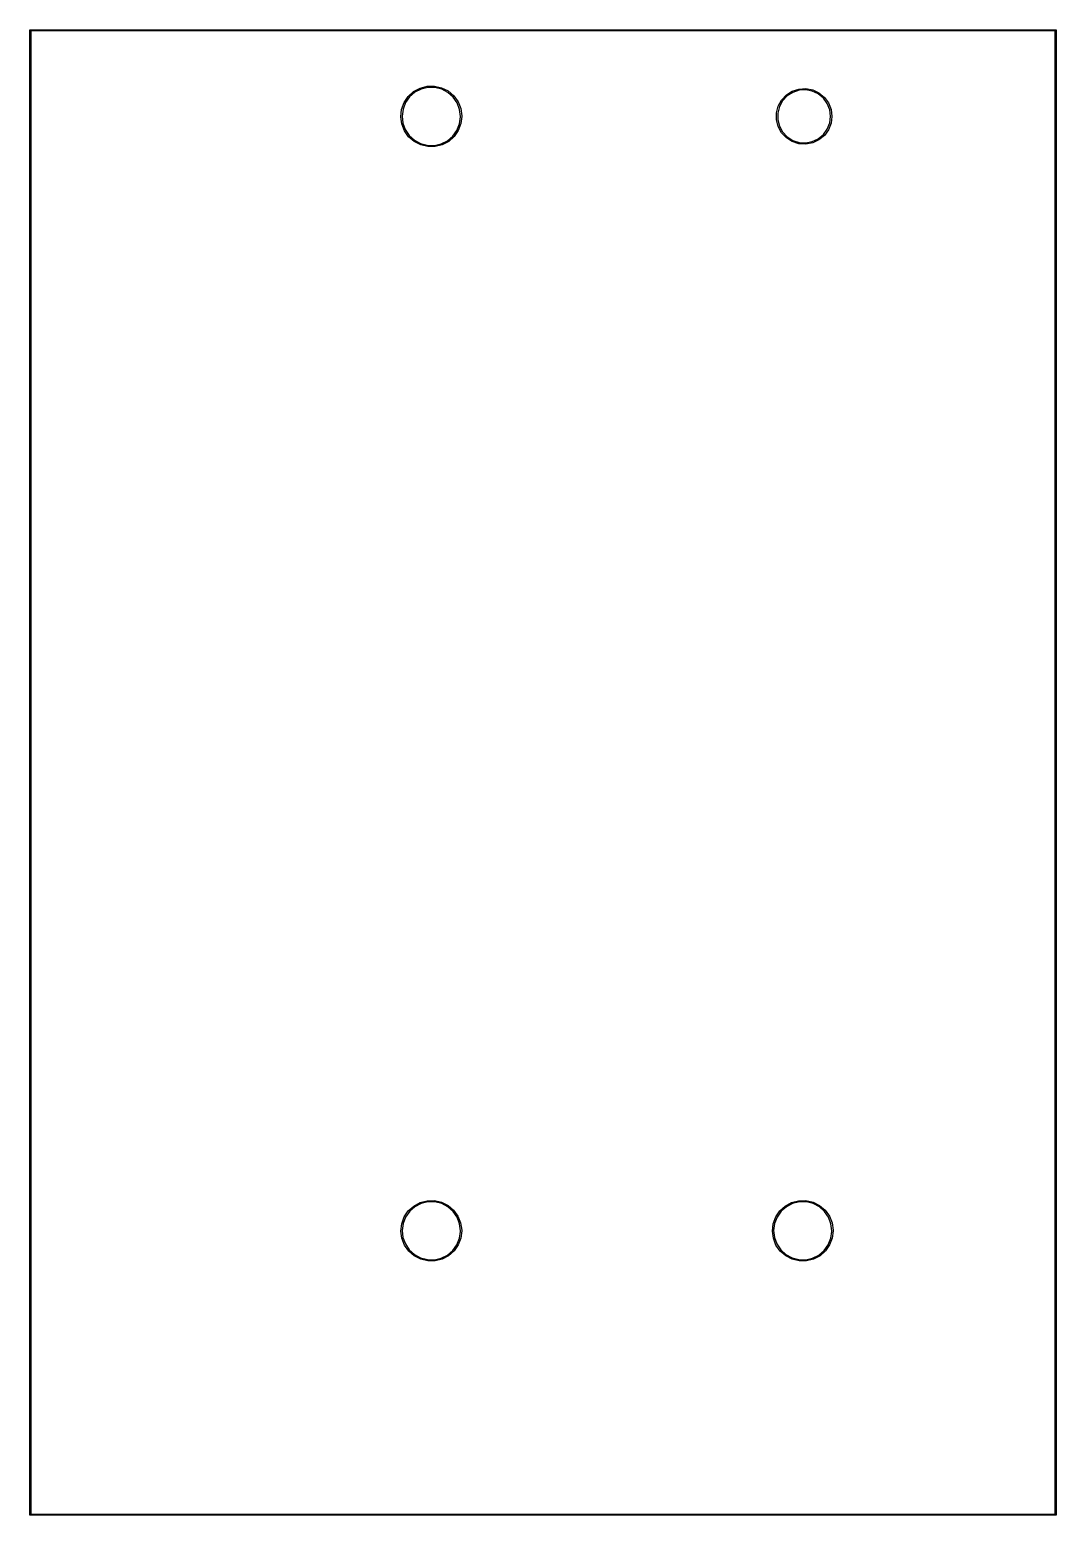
# Model space of a CAD drawing. Extents: x 81 to 178, y -172 to -32.
import ezdxf

# ---------------------------------------------------------------- set-up
doc = ezdxf.new("R2010")
doc.units = 0
doc.header["$MEASUREMENT"] = 0
doc.layers.add('BLACK', color=7, linetype='CONTINUOUS')

msp = doc.modelspace()

# ---------------------------------------------------------------- linework, layer by layer
at = {"layer": 'BLACK', "linetype": 'CONTINUOUS'}
for p, q in [((81.484, -31.9952), (81.4855, -31.991)), ((81.484, -32.0128), (81.484, -31.9952)), ((81.484, -172.076), (81.484, -32.0128)), ((81.484, -32.0128), (81.484, -32.0128)), ((81.4855, -31.991), (81.4863, -31.9866)), ((81.4863, -31.9866), (81.4885, -31.9828)), ((81.4885, -31.9828), (81.49, -31.9786)), ((81.49, -31.9786), (81.4929, -31.9752)), ((81.4929, -31.9752), (81.4951, -31.9714)), ((81.4951, -31.9714), (81.4985, -31.9685)), ((81.4985, -31.9685), (81.5014, -31.9651)), ((81.5014, -31.9651), (81.5052, -31.9629)), ((81.5052, -31.9629), (81.5086, -31.96)), ((81.5086, -31.96), (81.5128, -31.9585)), ((81.5128, -31.9585), (81.5166, -31.9563)), ((81.5166, -31.9563), (81.521, -31.9555)), ((81.521, -31.9555), (81.5252, -31.954)), ((81.5252, -31.954), (178.317, -31.954)), ((81.584, -32.054), (81.584, -172.035)), ((178.258, -32.054), (81.584, -32.054)), ((178.258, -172.035), (178.258, -32.054)), ((178.317, -31.954), (178.321, -31.9555)), ((178.321, -31.9555), (178.325, -31.9563)), ((178.325, -31.9563), (178.329, -31.9585)), ((178.329, -31.9585), (178.333, -31.96)), ((178.333, -31.96), (178.337, -31.9629)), ((178.337, -31.9629), (178.341, -31.9651)), ((178.341, -31.9651), (178.343, -31.9685)), ((178.343, -31.9685), (178.347, -31.9714)), ((178.347, -31.9714), (178.349, -31.9752)), ((178.349, -31.9752), (178.352, -31.9786)), ((178.352, -31.9786), (178.353, -31.9828)), ((178.353, -31.9828), (178.356, -31.9866)), ((178.356, -31.9866), (178.356, -31.991)), ((178.356, -31.991), (178.358, -31.9952)), ((178.358, -31.9952), (178.358, -172.094)), ((117.203, -38.2531), (117.714, -37.7881)), ((117.714, -37.7881), (118.321, -37.4584)), ((118.42, -37.5493), (117.831, -37.853)), ((118.321, -37.4584), (118.99, -37.2831)), ((119.063, -37.3947), (118.42, -37.5493)), ((118.99, -37.2831), (119.681, -37.2722)), ((119.725, -37.3982), (119.063, -37.3947)), ((119.681, -37.2722), (120.354, -37.4265)), ((120.367, -37.5595), (119.725, -37.3982)), ((120.354, -37.4265), (120.971, -37.7369)), ((120.953, -37.8693), (120.367, -37.5595)), ((120.971, -37.7369), (121.497, -38.1856)), ((152.887, -38.1112), (153.442, -37.7589)), ((153.442, -37.7589), (154.068, -37.5558)), ((154.09, -37.6737), (153.493, -37.8675)), ((154.068, -37.5558), (154.724, -37.5145)), ((154.716, -37.6343), (154.09, -37.6737)), ((155.332, -37.7518), (154.716, -37.6343)), ((154.724, -37.5145), (155.369, -37.6377)), ((155.9, -38.0189), (155.332, -37.7518)), ((155.369, -37.6377), (155.964, -37.9176)), ((116.58, -39.4754), (116.818, -38.8265)), ((116.952, -38.8299), (116.711, -39.4467)), ((116.818, -38.8265), (117.203, -38.2531)), ((117.332, -38.2882), (116.952, -38.8299)), ((117.831, -37.853), (117.332, -38.2882)), ((121.447, -38.3097), (120.953, -37.8693)), ((121.822, -38.8554), (121.447, -38.3097)), ((121.497, -38.1856), (121.9, -38.7467)), ((122.056, -39.4747), (121.822, -38.8554)), ((121.9, -38.7467), (122.158, -39.3878)), ((151.957, -39.8033), (152.121, -39.1665)), ((152.232, -39.2107), (152.076, -39.8183)), ((152.121, -39.1665), (152.437, -38.5904)), ((152.534, -38.661), (152.232, -39.2107)), ((152.437, -38.5904), (152.887, -38.1112)), ((152.964, -38.2037), (152.534, -38.661)), ((153.493, -37.8675), (152.964, -38.2037)), ((156.383, -38.4188), (155.9, -38.0189)), ((155.964, -37.9176), (156.471, -38.3367)), ((156.752, -38.9263), (156.383, -38.4188)), ((156.471, -38.3367), (156.857, -38.8685)), ((156.983, -39.5096), (156.752, -38.9263)), ((156.857, -38.8685), (157.099, -39.4798)), ((116.505, -40.1621), (116.58, -39.4754)), ((116.595, -40.8471), (116.505, -40.1621)), ((116.711, -39.4467), (116.625, -40.1031)), ((116.625, -40.1031), (116.697, -40.7612)), ((122.042, -40.8452), (122.135, -40.1897)), ((122.136, -40.132), (122.056, -39.4747)), ((122.135, -40.1897), (122.136, -40.132)), ((122.158, -39.3878), (122.255, -40.0718)), ((122.256, -40.132), (122.173, -40.8179)), ((122.255, -40.0718), (122.256, -40.132)), ((151.957, -40.4607), (151.957, -39.8033)), ((152.121, -41.0975), (151.957, -40.4607)), ((152.076, -39.8183), (152.076, -40.4457)), ((152.076, -40.4457), (152.232, -41.0533)), ((157.062, -40.132), (156.983, -39.5096)), ((156.983, -40.7544), (157.062, -40.132)), ((157.099, -39.4798), (157.182, -40.132)), ((157.182, -40.132), (157.099, -40.7842)), ((116.846, -41.4908), (116.595, -40.8471)), ((116.697, -40.7612), (116.925, -41.383)), ((117.243, -42.0561), (116.846, -41.4908)), ((116.925, -41.383), (117.294, -41.9325)), ((117.294, -41.9325), (117.784, -42.3781)), ((120.905, -42.4271), (121.408, -41.9971)), ((121.537, -42.0336), (121.021, -42.4932)), ((121.408, -41.9971), (121.795, -41.4595)), ((121.928, -41.4642), (121.537, -42.0336)), ((121.795, -41.4595), (122.042, -40.8452)), ((122.173, -40.8179), (121.928, -41.4642)), ((152.437, -41.6736), (152.121, -41.0975)), ((152.232, -41.0533), (152.534, -41.603)), ((152.887, -42.1528), (152.437, -41.6736)), ((152.534, -41.603), (152.964, -42.0603)), ((155.9, -42.2451), (156.383, -41.8452)), ((156.471, -41.9273), (155.964, -42.3464)), ((156.383, -41.8452), (156.752, -41.3377)), ((156.857, -41.3955), (156.471, -41.9273)), ((156.752, -41.3377), (156.983, -40.7544)), ((157.099, -40.7842), (156.857, -41.3955)), ((117.764, -42.5103), (117.243, -42.0561)), ((118.378, -42.8272), (117.764, -42.5103)), ((117.784, -42.3781), (118.366, -42.694)), ((118.366, -42.694), (119.006, -42.862)), ((119.049, -42.9885), (118.378, -42.8272)), ((119.006, -42.862), (119.668, -42.8724)), ((119.74, -42.9848), (119.049, -42.9885)), ((119.668, -42.8724), (120.313, -42.7246)), ((120.41, -42.8165), (119.74, -42.9848)), ((120.313, -42.7246), (120.905, -42.4271)), ((121.021, -42.4932), (120.41, -42.8165)), ((153.442, -42.5051), (152.887, -42.1528)), ((152.964, -42.0603), (153.493, -42.3965)), ((154.068, -42.7082), (153.442, -42.5051)), ((153.493, -42.3965), (154.09, -42.5903)), ((154.724, -42.7495), (154.068, -42.7082)), ((154.09, -42.5903), (154.716, -42.6297)), ((154.716, -42.6297), (155.332, -42.5122)), ((155.369, -42.6263), (154.724, -42.7495)), ((155.332, -42.5122), (155.9, -42.2451)), ((155.964, -42.3464), (155.369, -42.6263)), ((117.21, -143.415), (117.719, -142.951)), ((117.719, -142.951), (118.325, -142.622)), ((118.423, -142.713), (117.836, -143.016)), ((118.325, -142.622), (118.991, -142.448)), ((119.064, -142.559), (118.423, -142.713)), ((118.991, -142.448), (119.68, -142.437)), ((119.724, -142.563), (119.064, -142.559)), ((119.68, -142.437), (120.351, -142.591)), ((120.364, -142.724), (119.724, -142.563)), ((120.351, -142.591), (120.967, -142.9)), ((120.948, -143.032), (120.364, -142.724)), ((120.967, -142.9), (121.49, -143.347)), ((152.264, -143.417), (152.773, -142.953)), ((152.773, -142.953), (153.378, -142.625)), ((153.476, -142.716), (152.89, -143.018)), ((153.378, -142.625), (154.043, -142.45)), ((154.117, -142.562), (153.476, -142.716)), ((154.043, -142.45), (154.731, -142.44)), ((154.776, -142.566), (154.117, -142.562)), ((154.731, -142.44), (155.402, -142.593)), ((155.415, -142.726), (154.776, -142.566)), ((155.402, -142.593), (156.017, -142.903)), ((155.998, -143.035), (155.415, -142.726)), ((156.017, -142.903), (156.54, -143.349)), ((116.589, -144.633), (116.826, -143.986)), ((116.959, -143.99), (116.719, -144.605)), ((116.826, -143.986), (117.21, -143.415)), ((117.339, -143.45), (116.959, -143.99)), ((117.836, -143.016), (117.339, -143.45)), ((121.44, -143.471), (120.948, -143.032)), ((121.814, -144.015), (121.44, -143.471)), ((121.49, -143.347), (121.892, -143.907)), ((122.048, -144.633), (121.814, -144.015)), ((121.892, -143.907), (122.149, -144.546)), ((151.644, -144.634), (151.88, -143.988)), ((152.014, -143.991), (151.774, -144.606)), ((151.88, -143.988), (152.264, -143.417)), ((152.393, -143.452), (152.014, -143.991)), ((152.89, -143.018), (152.393, -143.452)), ((156.49, -143.473), (155.998, -143.035)), ((156.864, -144.017), (156.49, -143.473)), ((156.54, -143.349), (156.942, -143.908)), ((157.097, -144.633), (156.864, -144.017)), ((156.942, -143.908), (157.198, -144.547)), ((116.513, -145.318), (116.589, -144.633)), ((116.603, -146.001), (116.513, -145.318)), ((116.719, -144.605), (116.633, -145.259)), ((116.633, -145.259), (116.706, -145.915)), ((122.033, -145.999), (122.126, -145.346)), ((122.127, -145.288), (122.048, -144.633)), ((122.126, -145.346), (122.127, -145.288)), ((122.149, -144.546), (122.246, -145.228)), ((122.247, -145.288), (122.164, -145.972)), ((122.246, -145.228), (122.247, -145.288)), ((151.568, -145.318), (151.644, -144.634)), ((151.658, -146), (151.568, -145.318)), ((151.774, -144.606), (151.688, -145.259)), ((151.688, -145.259), (151.76, -145.915)), ((157.082, -145.998), (157.175, -145.345)), ((157.176, -145.288), (157.097, -144.633)), ((157.175, -145.345), (157.176, -145.288)), ((157.198, -144.547), (157.295, -145.228)), ((157.296, -145.288), (157.213, -145.971)), ((157.295, -145.228), (157.296, -145.288)), ((116.853, -146.643), (116.603, -146.001)), ((116.706, -145.915), (116.933, -146.535)), ((117.249, -147.206), (116.853, -146.643)), ((116.933, -146.535), (117.301, -147.083)), ((117.301, -147.083), (117.789, -147.527)), ((120.9, -147.576), (121.402, -147.147)), ((121.53, -147.184), (121.016, -147.642)), ((121.402, -147.147), (121.787, -146.611)), ((121.921, -146.616), (121.53, -147.184)), ((121.787, -146.611), (122.033, -145.999)), ((122.164, -145.972), (121.921, -146.616)), ((151.908, -146.641), (151.658, -146)), ((151.76, -145.915), (151.987, -146.534)), ((152.304, -147.204), (151.908, -146.641)), ((151.987, -146.534), (152.355, -147.081)), ((152.355, -147.081), (152.842, -147.525)), ((155.951, -147.574), (156.452, -147.145)), ((156.58, -147.182), (156.067, -147.64)), ((156.452, -147.145), (156.837, -146.61)), ((156.97, -146.615), (156.58, -147.182)), ((156.837, -146.61), (157.082, -145.998)), ((157.213, -145.971), (156.97, -146.615)), ((117.769, -147.659), (117.249, -147.206)), ((118.381, -147.975), (117.769, -147.659)), ((117.789, -147.527), (118.369, -147.842)), ((118.369, -147.842), (119.007, -148.009)), ((119.05, -148.136), (118.381, -147.975)), ((119.007, -148.009), (119.667, -148.02)), ((119.739, -148.132), (119.05, -148.136)), ((119.667, -148.02), (120.31, -147.872)), ((120.407, -147.964), (119.739, -148.132)), ((120.31, -147.872), (120.9, -147.576)), ((121.016, -147.642), (120.407, -147.964)), ((152.822, -147.657), (152.304, -147.204)), ((153.434, -147.972), (152.822, -147.657)), ((152.842, -147.525), (153.422, -147.839)), ((153.422, -147.839), (154.06, -148.007)), ((154.103, -148.133), (153.434, -147.972)), ((154.06, -148.007), (154.719, -148.017)), ((154.791, -148.129), (154.103, -148.133)), ((154.719, -148.017), (155.361, -147.87)), ((155.458, -147.962), (154.791, -148.129)), ((155.361, -147.87), (155.951, -147.574)), ((156.067, -147.64), (155.458, -147.962)), ((81.484, -172.094), (81.484, -172.076)), ((81.4855, -172.098), (81.484, -172.094)), ((81.4863, -172.102), (81.4855, -172.098)), ((81.4885, -172.106), (81.4863, -172.102)), ((81.49, -172.11), (81.4885, -172.106)), ((81.4929, -172.114), (81.49, -172.11)), ((81.4951, -172.118), (81.4929, -172.114)), ((81.4985, -172.12), (81.4951, -172.118)), ((81.5014, -172.124), (81.4985, -172.12)), ((81.5052, -172.126), (81.5014, -172.124)), ((81.5086, -172.129), (81.5052, -172.126)), ((81.5128, -172.13), (81.5086, -172.129)), ((81.5166, -172.133), (81.5128, -172.13)), ((81.521, -172.133), (81.5166, -172.133)), ((81.5252, -172.135), (81.521, -172.133)), ((178.317, -172.135), (81.5252, -172.135)), ((81.584, -172.035), (178.258, -172.035)), ((178.321, -172.133), (178.317, -172.135)), ((178.325, -172.133), (178.321, -172.133)), ((178.329, -172.13), (178.325, -172.133)), ((178.333, -172.129), (178.329, -172.13)), ((178.337, -172.126), (178.333, -172.129)), ((178.341, -172.124), (178.337, -172.126)), ((178.343, -172.12), (178.341, -172.124)), ((178.347, -172.118), (178.343, -172.12)), ((178.349, -172.114), (178.347, -172.118)), ((178.352, -172.11), (178.349, -172.114)), ((178.353, -172.106), (178.352, -172.11)), ((178.356, -172.102), (178.353, -172.106)), ((178.358, -172.094), (178.356, -172.098)), ((178.356, -172.098), (178.356, -172.102))]:
    msp.add_line(p, q, dxfattribs=at)

doc.saveas('drawing.dxf')
